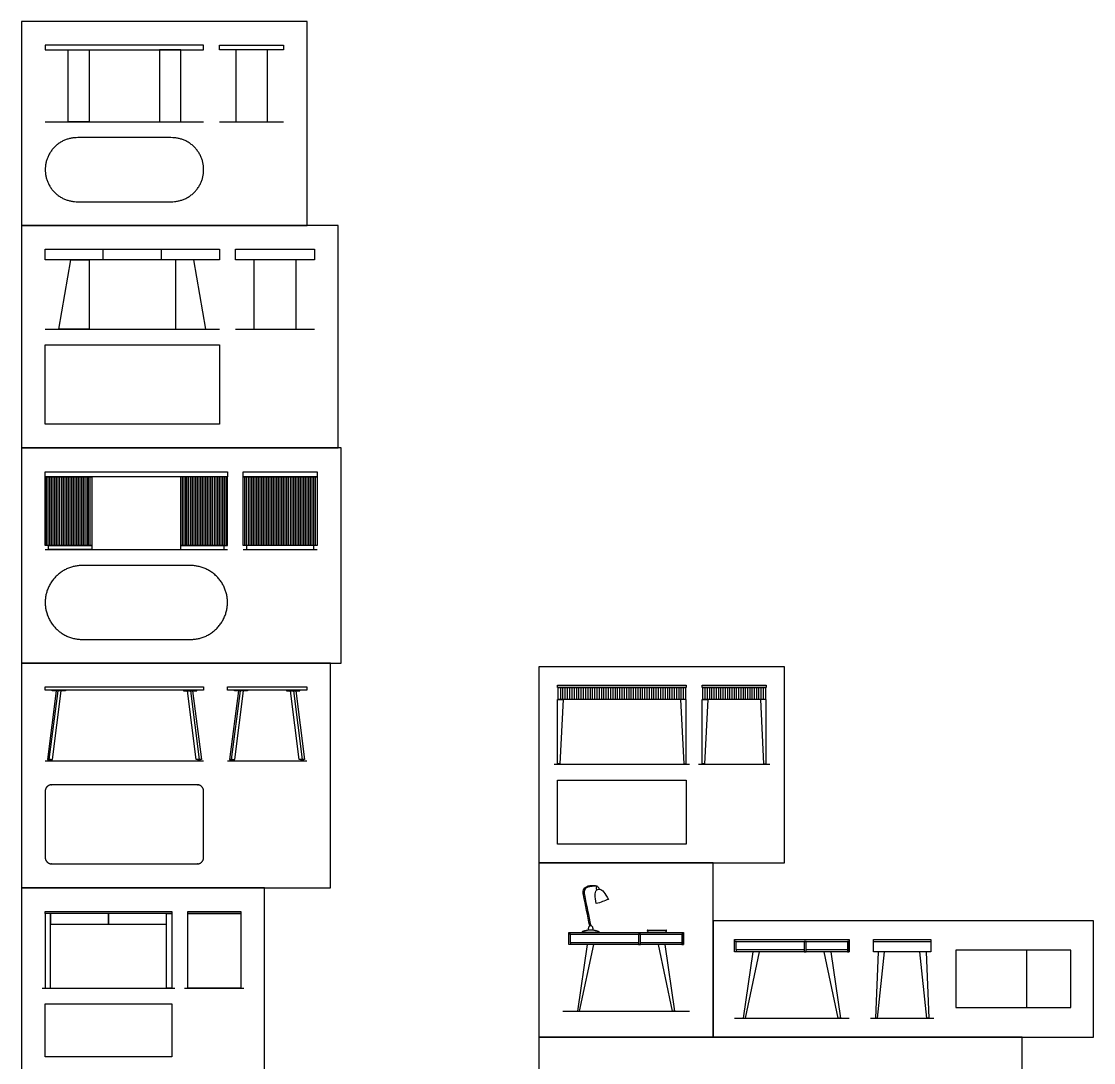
# Model space of a CAD drawing. Header units: millimetres. Extents: x 0.1 to 10.8, y -0.4 to 20.1.
# Drawn here: x 0.07 to 10.38, y 10.04 to 20.05 of the extents above; entities that cross this region are included whole.
import ezdxf

# ---------------------------------------------------------------- set-up
doc = ezdxf.new("R2010")
doc.units = ezdxf.units.MM
for name, color, linetype, true_color in [('2D$AG-DETAILS', 7, 'Continuous', 0x66ffff), ('2D$AG-DIAGRAM', 7, 'Continuous', 0xfecc66), ('2D$AG-FURNITURE', 7, 'Continuous', 0x66ccff), ('2D$X-VPRT', 6, 'Continuous', 0xff00ff), ('AG-DIAGRAM', 7, 'Continuous', 0xfecc66), ('AG-FURNITURE', 7, 'Continuous', 0x66ccff), ('X-VPRT', 6, 'Continuous', 0xff00ff)]:
    doc.layers.add(name, color=color, linetype=linetype, true_color=true_color)

msp = doc.modelspace()

# ---------------------------------------------------------------- linework, layer by layer
at = {"layer": '2D$AG-DETAILS'}
for points in [[(0.313, 15.014), (0.313, 15.674)], [(0.329, 15.014), (0.329, 15.674)], [(0.345, 15.014), (0.345, 15.674)], [(0.361, 15.014), (0.361, 15.674)], [(0.378, 15.014), (0.378, 15.674)], [(0.41, 15.014), (0.41, 15.674)], [(0.426, 15.014), (0.426, 15.674)], [(0.442, 15.014), (0.442, 15.674)], [(0.459, 15.014), (0.459, 15.674)], [(0.475, 15.014), (0.475, 15.674)], [(0.491, 15.014), (0.491, 15.674)], [(0.507, 15.014), (0.507, 15.674)], [(0.523, 15.014), (0.523, 15.674)], [(0.54, 15.014), (0.54, 15.674)], [(0.556, 15.014), (0.556, 15.674)], [(0.572, 15.014), (0.572, 15.674)], [(0.588, 15.014), (0.588, 15.674)], [(0.604, 15.014), (0.604, 15.674)], [(0.621, 15.014), (0.621, 15.674)], [(0.637, 15.014), (0.637, 15.674)], [(0.653, 15.014), (0.653, 15.674)], [(0.669, 15.014), (0.669, 15.674)], [(0.685, 15.014), (0.685, 15.674)], [(0.702, 15.014), (0.702, 15.674)], [(0.718, 15.014), (0.718, 15.674)], [(1.635, 15.014), (1.635, 15.674)], [(1.651, 15.014), (1.651, 15.674)], [(1.667, 15.014), (1.667, 15.674)], [(1.683, 15.014), (1.683, 15.674)], [(1.7, 15.014), (1.7, 15.674)], [(1.716, 15.014), (1.716, 15.674)], [(1.732, 15.014), (1.732, 15.674)], [(1.748, 15.014), (1.748, 15.674)], [(1.764, 15.014), (1.764, 15.674)], [(1.781, 15.014), (1.781, 15.674)], [(1.797, 15.014), (1.797, 15.674)], [(1.813, 15.014), (1.813, 15.674)], [(1.829, 15.014), (1.829, 15.674)], [(1.845, 15.014), (1.845, 15.674)], [(1.862, 15.014), (1.862, 15.674)], [(1.878, 15.014), (1.878, 15.674)], [(1.894, 15.014), (1.894, 15.674)], [(1.91, 15.014), (1.91, 15.674)], [(1.927, 15.014), (1.927, 15.674)], [(1.943, 15.014), (1.943, 15.674)], [(1.975, 15.014), (1.975, 15.674)], [(1.991, 15.014), (1.991, 15.674)], [(2.008, 15.014), (2.008, 15.674)], [(2.024, 15.014), (2.024, 15.674)], [(2.04, 15.014), (2.04, 15.674)], [(2.221, 15.014), (2.221, 15.674)], [(2.237, 15.014), (2.237, 15.674)], [(2.254, 15.014), (2.254, 15.674)], [(2.27, 15.014), (2.27, 15.674)], [(2.286, 15.014), (2.286, 15.674)], [(2.302, 15.014), (2.302, 15.674)], [(2.318, 15.014), (2.318, 15.674)], [(2.334, 15.014), (2.334, 15.674)], [(2.351, 15.014), (2.351, 15.674)], [(2.367, 15.014), (2.367, 15.674)], [(2.383, 15.014), (2.383, 15.674)], [(2.399, 15.014), (2.399, 15.674)], [(2.415, 15.014), (2.415, 15.674)], [(2.431, 15.014), (2.431, 15.674)], [(2.447, 15.014), (2.447, 15.674)], [(2.464, 15.014), (2.464, 15.674)], [(2.48, 15.014), (2.48, 15.674)], [(2.496, 15.014), (2.496, 15.674)], [(2.512, 15.014), (2.512, 15.674)], [(2.528, 15.014), (2.528, 15.674)], [(2.544, 15.014), (2.544, 15.674)], [(2.561, 15.014), (2.561, 15.674)], [(2.577, 15.014), (2.577, 15.674)], [(2.593, 15.014), (2.593, 15.674)], [(2.609, 15.014), (2.609, 15.674)], [(2.625, 15.014), (2.625, 15.674)], [(2.641, 15.014), (2.641, 15.674)], [(2.658, 15.014), (2.658, 15.674)], [(2.674, 15.014), (2.674, 15.674)], [(2.69, 15.014), (2.69, 15.674)], [(2.706, 15.014), (2.706, 15.674)], [(2.722, 15.014), (2.722, 15.674)], [(2.738, 15.014), (2.738, 15.674)], [(2.755, 15.014), (2.755, 15.674)], [(2.771, 15.014), (2.771, 15.674)], [(2.787, 15.014), (2.787, 15.674)], [(2.803, 15.014), (2.803, 15.674)], [(2.819, 15.014), (2.819, 15.674)], [(2.835, 15.014), (2.835, 15.674)], [(2.852, 15.014), (2.852, 15.674)], [(2.868, 15.014), (2.868, 15.674)], [(2.884, 15.014), (2.884, 15.674)], [(2.9, 15.014), (2.9, 15.674)], [(5.255, 13.647), (5.255, 13.533)], [(5.277, 13.647), (5.277, 13.533)], [(5.299, 13.647), (5.299, 13.533)], [(5.321, 13.647), (5.321, 13.533)], [(5.343, 13.647), (5.343, 13.533)], [(5.365, 13.647), (5.365, 13.533)], [(5.387, 13.647), (5.387, 13.533)], [(5.409, 13.647), (5.409, 13.533)], [(5.43, 13.647), (5.43, 13.533)], [(5.452, 13.647), (5.452, 13.533)], [(5.474, 13.647), (5.474, 13.533)], [(5.496, 13.647), (5.496, 13.533)], [(5.518, 13.647), (5.518, 13.533)], [(5.54, 13.647), (5.54, 13.533)], [(5.562, 13.647), (5.562, 13.533)], [(5.584, 13.647), (5.584, 13.533)], [(5.605, 13.647), (5.605, 13.533)], [(5.627, 13.647), (5.627, 13.533)], [(5.649, 13.647), (5.649, 13.533)], [(5.671, 13.647), (5.671, 13.533)], [(5.693, 13.647), (5.693, 13.533)], [(5.715, 13.647), (5.715, 13.533)], [(5.737, 13.647), (5.737, 13.533)], [(5.759, 13.647), (5.759, 13.533)], [(5.781, 13.647), (5.781, 13.533)], [(5.802, 13.647), (5.802, 13.533)], [(5.824, 13.647), (5.824, 13.533)], [(5.846, 13.647), (5.846, 13.533)], [(5.868, 13.647), (5.868, 13.533)], [(5.89, 13.647), (5.89, 13.533)], [(5.912, 13.647), (5.912, 13.533)], [(5.934, 13.647), (5.934, 13.533)], [(5.956, 13.647), (5.956, 13.533)], [(5.977, 13.647), (5.977, 13.533)], [(5.999, 13.647), (5.999, 13.533)], [(6.021, 13.647), (6.021, 13.533)], [(6.043, 13.647), (6.043, 13.533)], [(6.065, 13.647), (6.065, 13.533)], [(6.087, 13.647), (6.087, 13.533)], [(6.109, 13.647), (6.109, 13.533)], [(6.131, 13.647), (6.131, 13.533)], [(6.152, 13.647), (6.152, 13.533)], [(6.174, 13.647), (6.174, 13.533)], [(6.196, 13.647), (6.196, 13.533)], [(6.218, 13.647), (6.218, 13.533)], [(6.24, 13.647), (6.24, 13.533)], [(6.262, 13.647), (6.262, 13.533)], [(6.284, 13.647), (6.284, 13.533)], [(6.306, 13.647), (6.306, 13.533)], [(6.327, 13.647), (6.327, 13.533)], [(6.349, 13.647), (6.349, 13.533)], [(6.371, 13.647), (6.371, 13.533)], [(6.393, 13.647), (6.393, 13.533)], [(6.415, 13.647), (6.415, 13.533)], [(6.437, 13.647), (6.437, 13.533)], [(6.646, 13.647), (6.646, 13.533)], [(6.667, 13.647), (6.667, 13.533)], [(6.689, 13.647), (6.689, 13.533)], [(6.71, 13.647), (6.71, 13.533)], [(6.732, 13.647), (6.732, 13.533)], [(6.753, 13.647), (6.753, 13.533)], [(6.775, 13.647), (6.775, 13.533)], [(6.796, 13.647), (6.796, 13.533)], [(6.818, 13.647), (6.818, 13.533)], [(6.84, 13.647), (6.84, 13.533)], [(6.861, 13.647), (6.861, 13.533)], [(6.883, 13.647), (6.883, 13.533)], [(6.904, 13.647), (6.904, 13.533)], [(6.926, 13.647), (6.926, 13.533)], [(6.947, 13.647), (6.947, 13.533)], [(6.969, 13.647), (6.969, 13.533)], [(6.99, 13.647), (6.99, 13.533)], [(7.012, 13.647), (7.012, 13.533)], [(7.033, 13.647), (7.033, 13.533)], [(7.055, 13.647), (7.055, 13.533)], [(7.076, 13.647), (7.076, 13.533)], [(7.098, 13.647), (7.098, 13.533)], [(7.119, 13.647), (7.119, 13.533)], [(7.141, 13.647), (7.141, 13.533)], [(7.162, 13.647), (7.162, 13.533)], [(7.184, 13.647), (7.184, 13.533)], [(7.206, 13.647), (7.206, 13.533)]]:
    msp.add_lwpolyline(points, dxfattribs=at)
at = {"layer": '2D$AG-DIAGRAM'}
for points in [[(0.3, 19.087), (1.824, 19.087)], [(1.976, 19.087), (2.592, 19.087)], [(0.3, 17.094), (1.976, 17.094)], [(2.129, 17.094), (2.891, 17.094)], [(0.3, 14.973), (2.053, 14.973)], [(2.205, 14.973), (2.916, 14.973)], [(0.3, 12.941), (1.824, 12.941)], [(2.053, 12.941), (2.815, 12.941)], [(5.195, 12.908), (6.497, 12.908)], [(6.583, 12.908), (7.268, 12.908)], [(0.271, 10.756), (1.548, 10.756)], [(1.639, 10.756), (2.212, 10.756)]]:
    msp.add_lwpolyline(points, dxfattribs=at)
at = {"layer": '2D$AG-FURNITURE'}
for points in [[(0.3, 19.824), (0.3, 19.78), (1.824, 19.78), (1.824, 19.824)], [(1.976, 19.824), (2.592, 19.824), (2.592, 19.78), (1.976, 19.78)], [(0.724, 19.78), (0.724, 19.087), (0.521, 19.087), (0.521, 19.78)], [(1.4, 19.78), (1.4, 19.087), (1.603, 19.087), (1.603, 19.78)], [(2.437, 19.78), (2.132, 19.78), (2.132, 19.087), (2.437, 19.087)], [(0.3, 17.862), (1.976, 17.862), (1.976, 17.76), (0.3, 17.76)], [(2.129, 17.862), (2.891, 17.862), (2.891, 17.76), (2.129, 17.76)], [(0.724, 17.76), (0.724, 17.094), (0.432, 17.094), (0.547, 17.76)], [(1.552, 17.76), (1.552, 17.094), (1.844, 17.094), (1.729, 17.76)], [(2.713, 17.76), (2.307, 17.76), (2.307, 17.094), (2.713, 17.094)], [(0.3, 16.941), (1.976, 16.941), (1.976, 16.179), (0.3, 16.179)], [(0.3, 15.722), (2.053, 15.722), (2.053, 15.674), (0.3, 15.674)], [(0.3, 15.674), (0.75, 15.674), (0.75, 15.014), (0.3, 15.014)], [(2.053, 15.674), (1.602, 15.674), (1.602, 15.014), (2.053, 15.014)], [(2.205, 15.722), (2.916, 15.722), (2.916, 15.674), (2.205, 15.674)], [(2.205, 15.674), (2.916, 15.674), (2.916, 15.014), (2.205, 15.014)], [(0.75, 15.014), (0.75, 14.973), (0.331, 14.973), (0.331, 15.014)], [(1.602, 15.014), (1.602, 14.973), (2.022, 14.973), (2.022, 15.014)], [(2.236, 15.014), (2.236, 14.973), (2.885, 14.973), (2.885, 15.014)], [(0.3, 13.652), (1.824, 13.652), (1.824, 13.62), (0.3, 13.62)], [(0.367, 13.62), (0.494, 13.62), (0.494, 13.614), (0.367, 13.614)], [(1.757, 13.62), (1.63, 13.62), (1.63, 13.614), (1.757, 13.614)], [(2.053, 13.652), (2.815, 13.652), (2.815, 13.62), (2.053, 13.62)], [(2.12, 13.62), (2.247, 13.62), (2.247, 13.614), (2.12, 13.614)], [(2.748, 13.62), (2.621, 13.62), (2.621, 13.614), (2.748, 13.614)], [(5.227, 13.67), (6.465, 13.67), (6.465, 13.647), (5.227, 13.647)], [(6.459, 13.647), (6.459, 13.533), (5.234, 13.533), (5.234, 13.647)], [(6.618, 13.67), (7.234, 13.67), (7.234, 13.647), (6.618, 13.647)], [(7.227, 13.647), (7.227, 13.533), (6.624, 13.533), (6.624, 13.647)], [(5.281, 13.533), (5.25, 12.914), (5.227, 12.914), (5.227, 13.533)], [(6.411, 13.533), (6.442, 12.914), (6.465, 12.914), (6.465, 13.533)], [(6.672, 13.533), (6.641, 12.914), (6.618, 12.914), (6.618, 13.533)], [(7.18, 13.533), (7.21, 12.914), (7.234, 12.914), (7.234, 13.533)], [(0.338, 12.949), (0.351, 12.949), (0.351, 12.953), (0.338, 12.953)], [(1.786, 12.949), (1.773, 12.949), (1.773, 12.953), (1.786, 12.953)], [(2.091, 12.949), (2.103, 12.949), (2.103, 12.953), (2.091, 12.953)], [(2.777, 12.949), (2.764, 12.949), (2.764, 12.953), (2.777, 12.953)], [(5.248, 12.914), (5.229, 12.914), (5.23, 12.908), (5.247, 12.908)], [(6.444, 12.914), (6.463, 12.914), (6.462, 12.908), (6.445, 12.908)], [(6.639, 12.914), (6.62, 12.914), (6.621, 12.908), (6.638, 12.908)], [(7.212, 12.914), (7.231, 12.914), (7.23, 12.908), (7.214, 12.908)], [(5.227, 12.755), (6.465, 12.755), (6.465, 12.139), (5.227, 12.139)], [(0.3, 11.493), (1.519, 11.493), (1.519, 11.474), (0.3, 11.474)], [(0.3, 11.474), (0.3, 10.756), (0.351, 10.756), (0.351, 11.474)], [(0.351, 11.474), (0.351, 11.372), (0.91, 11.372), (0.91, 11.474)], [(0.91, 11.474), (0.91, 11.372), (1.468, 11.372), (1.468, 11.474)], [(1.519, 11.474), (1.519, 10.756), (1.468, 10.756), (1.468, 11.474)], [(1.672, 11.493), (2.18, 11.493), (2.18, 11.474), (1.672, 11.474)], [(1.672, 10.756), (1.672, 11.474), (2.18, 11.474), (2.18, 10.756)], [(0.3, 10.604), (1.519, 10.604), (1.519, 10.096), (0.3, 10.096)]]:
    msp.add_lwpolyline(points, close=True, dxfattribs=at)
for points in [[(0.859, 17.76), (0.859, 17.862)], [(1.418, 17.76), (1.418, 17.862)], [(0.394, 15.014), (0.394, 15.674)], [(0.734, 15.014), (0.734, 15.674)], [(1.619, 15.014), (1.619, 15.674)], [(1.959, 15.014), (1.959, 15.674)], [(0.406, 13.614), (0.321, 12.953), (0.371, 12.953), (0.455, 13.614)], [(0.339, 12.953), (0.424, 13.614)], [(1.718, 13.614), (1.803, 12.953), (1.753, 12.953), (1.669, 13.614)], [(1.785, 12.953), (1.7, 13.614)], [(2.159, 13.614), (2.074, 12.953), (2.123, 12.953), (2.208, 13.614)], [(2.092, 12.953), (2.177, 13.614)], [(2.709, 13.614), (2.793, 12.953), (2.744, 12.953), (2.659, 13.614)], [(2.775, 12.953), (2.691, 13.614)]]:
    msp.add_lwpolyline(points, dxfattribs=at)
for points, weights, knots in [([(0.3, 18.627), (0.3, 18.935), (0.608, 18.935), (1.062, 18.935), (1.516, 18.935), (1.824, 18.935), (1.824, 18.627), (1.824, 18.319), (1.516, 18.319), (1.062, 18.319), (0.608, 18.319), (0.3, 18.319), (0.3, 18.627)], [1, 0.707106781187, 1, 1, 1, 0.707106781187, 1, 0.707106781187, 1, 1, 1, 0.707106781187, 1], [0, 0, 0, 1.587159, 1.587159, 4.566325, 4.566325, 6.153484, 6.153484, 7.740643, 7.740643, 10.71981, 10.71981, 12.306968, 12.306968, 12.306968]), ([(0.3, 14.465), (0.3, 14.82), (0.656, 14.82), (1.176, 14.82), (1.697, 14.82), (2.053, 14.82), (2.053, 14.465), (2.053, 14.109), (1.697, 14.109), (1.176, 14.109), (0.656, 14.109), (0.3, 14.109), (0.3, 14.465)], [1, 0.707106781187, 1, 1, 1, 0.707106781187, 1, 0.707106781187, 1, 1, 1, 0.707106781187, 1], [0, 0, 0, 1.832596, 1.832596, 5.249262, 5.249262, 7.081858, 7.081858, 8.914454, 8.914454, 12.33112, 12.33112, 14.163716, 14.163716, 14.163716]), ([(0.332, 12.945), (0.332, 12.941), (0.336, 12.941), (0.344, 12.941), (0.353, 12.941), (0.357, 12.941), (0.357, 12.945), (0.357, 12.949), (0.353, 12.949), (0.344, 12.949), (0.336, 12.949), (0.332, 12.949), (0.332, 12.945)], [1, 0.707106781187, 1, 1, 1, 0.707106781187, 1, 0.707106781187, 1, 1, 1, 0.707106781187, 1], [0, 0, 0, 0.0212593, 0.0212593, 0.0762746, 0.0762746, 0.0975339, 0.0975339, 0.1187932, 0.1187932, 0.1738085, 0.1738085, 0.1950678, 0.1950678, 0.1950678]), ([(1.792, 12.945), (1.792, 12.941), (1.788, 12.941), (1.78, 12.941), (1.771, 12.941), (1.767, 12.941), (1.767, 12.945), (1.767, 12.949), (1.771, 12.949), (1.78, 12.949), (1.788, 12.949), (1.792, 12.949), (1.792, 12.945)], [1, 0.707106781187, 1, 1, 1, 0.707106781187, 1, 0.707106781187, 1, 1, 1, 0.707106781187, 1], [0, 0, 0, 0.0212593, 0.0212593, 0.0762746, 0.0762746, 0.0975339, 0.0975339, 0.1187932, 0.1187932, 0.1738085, 0.1738085, 0.1950678, 0.1950678, 0.1950678]), ([(2.084, 12.945), (2.084, 12.941), (2.089, 12.941), (2.097, 12.941), (2.105, 12.941), (2.109, 12.941), (2.109, 12.945), (2.109, 12.949), (2.105, 12.949), (2.097, 12.949), (2.089, 12.949), (2.084, 12.949), (2.084, 12.945)], [1, 0.707106781187, 1, 1, 1, 0.707106781187, 1, 0.707106781187, 1, 1, 1, 0.707106781187, 1], [0, 0, 0, 0.0212593, 0.0212593, 0.0762746, 0.0762746, 0.0975339, 0.0975339, 0.1187932, 0.1187932, 0.1738085, 0.1738085, 0.1950678, 0.1950678, 0.1950678]), ([(2.783, 12.945), (2.783, 12.941), (2.779, 12.941), (2.77, 12.941), (2.762, 12.941), (2.758, 12.941), (2.758, 12.945), (2.758, 12.949), (2.762, 12.949), (2.77, 12.949), (2.779, 12.949), (2.783, 12.949), (2.783, 12.945)], [1, 0.707106781187, 1, 1, 1, 0.707106781187, 1, 0.707106781187, 1, 1, 1, 0.707106781187, 1], [0, 0, 0, 0.0212593, 0.0212593, 0.0762746, 0.0762746, 0.0975339, 0.0975339, 0.1187932, 0.1187932, 0.1738085, 0.1738085, 0.1950678, 0.1950678, 0.1950678]), ([(0.3, 12.649), (0.3, 12.712), (0.364, 12.712), (1.062, 12.712), (1.761, 12.712), (1.824, 12.712), (1.824, 12.649), (1.824, 12.331), (1.824, 12.014), (1.824, 11.95), (1.761, 11.95), (1.062, 11.95), (0.364, 11.95), (0.3, 11.95), (0.3, 12.014), (0.3, 12.331), (0.3, 12.649)], [1, 0.707106781187, 1, 1, 1, 0.707106781187, 1, 1, 1, 0.707106781186, 1, 1, 1, 0.707106781187, 1, 1, 1], [0, 0, 0, 0.327249, 0.327249, 3.993916, 3.993916, 4.321165, 4.321165, 5.987832, 5.987832, 6.315081, 6.315081, 9.981748, 9.981748, 10.308997, 10.308997, 11.975664, 11.975664, 11.975664])]:
    msp.add_rational_spline(points, weights, degree=2, knots=knots, dxfattribs=at)
at = {"layer": '2D$X-VPRT'}
for points in [[(0.071, 18.091), (2.821, 18.091), (2.821, 20.053), (0.071, 20.053)], [(0.071, 15.951), (3.119, 15.951), (3.119, 18.091), (0.071, 18.091)], [(0.071, 13.88), (3.145, 13.88), (3.145, 15.951), (0.071, 15.951)], [(0.071, 11.721), (3.043, 11.721), (3.043, 13.88), (0.071, 13.88)], [(5.049, 11.961), (7.411, 11.961), (7.411, 13.847), (5.049, 13.847)], [(0.071, 9.867), (2.408, 9.867), (2.408, 11.721), (0.071, 11.721)], [(5.049, 7.364), (9.697, 7.364), (9.697, 10.285), (5.049, 10.285)]]:
    msp.add_lwpolyline(points, close=True, dxfattribs=at)
at = {"layer": 'AG-DIAGRAM'}
for points in [[(9.741, 10.568), (9.741, 11.12)], [(5.278, 10.535), (6.497, 10.535)], [(6.929, 10.466), (8.034, 10.466)], [(8.237, 10.466), (8.847, 10.466)]]:
    msp.add_lwpolyline(points, dxfattribs=at)
at = {"layer": 'AG-FURNITURE'}
for p, q in [((5.352, 11.274), (5.335, 11.274)), ((6.422, 11.274), (6.44, 11.274)), ((5.352, 11.192), (5.352, 11.175)), ((6.422, 11.192), (6.422, 11.175)), ((6.946, 11.204), (6.929, 11.204)), ((8.016, 11.204), (8.034, 11.204)), ((6.946, 11.123), (6.946, 11.106)), ((8.016, 11.123), (8.016, 11.106))]:
    msp.add_line(p, q, dxfattribs=at)
for points in [[(5.602, 11.735), (5.604, 11.729)], [(5.61, 11.731), (5.608, 11.735)], [(6.007, 11.192), (5.352, 11.192), (5.352, 11.274), (6.422, 11.274), (6.422, 11.192), (6.025, 11.192)], [(5.625, 11.3), (5.625, 11.291), (5.467, 11.291), (5.467, 11.3)], [(5.513, 11.175), (5.42, 10.535), (5.44, 10.535), (5.576, 11.175)], [(6.261, 11.175), (6.354, 10.535), (6.335, 10.535), (6.199, 11.175)], [(7.601, 11.123), (6.946, 11.123), (6.946, 11.204), (8.016, 11.204), (8.016, 11.123), (7.619, 11.123)], [(8.266, 11.204), (8.818, 11.204)], [(7.107, 11.106), (7.014, 10.466), (7.034, 10.466), (7.17, 11.106)], [(7.855, 11.106), (7.948, 10.466), (7.928, 10.466), (7.793, 11.106)], [(8.31, 11.106), (8.285, 10.466), (8.305, 10.466), (8.372, 11.106)], [(8.774, 11.106), (8.799, 10.466), (8.779, 10.466), (8.711, 11.106)]]:
    msp.add_lwpolyline(points, dxfattribs=at)
for points in [[(5.335, 11.291), (6.44, 11.291), (6.44, 11.175), (5.335, 11.175)], [(6.007, 11.175), (6.025, 11.175), (6.025, 11.274), (6.007, 11.274)], [(6.422, 11.175), (6.44, 11.175), (6.44, 11.274), (6.422, 11.274)], [(6.929, 11.222), (8.034, 11.222), (8.034, 11.106), (6.929, 11.106)], [(7.601, 11.106), (7.619, 11.106), (7.619, 11.204), (7.601, 11.204)], [(8.016, 11.106), (8.034, 11.106), (8.034, 11.204), (8.016, 11.204)], [(8.818, 11.106), (8.266, 11.106), (8.266, 11.222), (8.818, 11.222)], [(10.165, 11.12), (9.06, 11.12), (9.06, 10.568), (10.165, 10.568)]]:
    msp.add_lwpolyline(points, close=True, dxfattribs=at)
for centre, radius, start, end in [((5.546, 11.333), 0.022, 90, 180), ((5.546, 11.333), 0.022, 0, 90), ((6.095, 11.31), 0.00374, 90, 215.0495), ((6.106, 11.295), 0.00374, 215.0495, 270), ((6.262, 11.295), 0.00374, 270, 324.9505), ((6.273, 11.31), 0.00374, 324.9505, 90)]:
    msp.add_arc(centre, radius, start, end, dxfattribs=at)
for points, knots in [([(5.537, 11.354), (5.517, 11.453), (5.497, 11.552), (5.477, 11.652), (5.474, 11.663), (5.472, 11.684), (5.482, 11.711), (5.498, 11.727), (5.515, 11.735), (5.532, 11.741), (5.551, 11.744), (5.576, 11.744), (5.595, 11.744), (5.61, 11.735), (5.595, 11.735), (5.576, 11.735), (5.552, 11.734), (5.534, 11.732), (5.519, 11.727), (5.504, 11.719), (5.49, 11.706), (5.484, 11.688), (5.483, 11.67), (5.485, 11.659), (5.486, 11.654), (5.506, 11.554), (5.527, 11.455), (5.547, 11.355)], [0.020482, 0.020482, 0.020482, 0.020482, 0.953449, 0.953449, 0.953449, 1.069484, 1.155639, 1.227435, 1.289346, 1.342327, 1.399899, 1.477394, 1.622554, 1.622554, 1.622554, 1.735814, 1.811134, 1.863799, 1.911786, 1.966933, 2.027085, 2.099679, 2.146605, 2.204544, 2.204544, 2.204544, 3.138515, 3.138515, 3.138515, 3.138515]), ([(5.66, 11.588), (5.641, 11.58), (5.623, 11.573), (5.598, 11.57), (5.587, 11.634), (5.588, 11.676), (5.6, 11.695), (5.603, 11.7), (5.61, 11.703), (5.616, 11.705)], [0.7673838, 0.7673838, 0.7673838, 0.7673838, 0.9909793, 0.9909793, 0.9909793, 1.5347676, 1.5347676, 1.5347676, 1.6008418, 1.6008418, 1.6008418, 1.6008418]), ([(5.616, 11.705), (5.622, 11.707), (5.629, 11.71), (5.635, 11.708), (5.657, 11.702), (5.684, 11.671), (5.717, 11.609), (5.698, 11.602), (5.679, 11.595), (5.66, 11.588)], [-0.0660742, -0.0660742, -0.0660742, -0.0660742, 0, 0, 0, 0.5694402, 0.5694402, 0.5694402, 0.7673838, 0.7673838, 0.7673838, 0.7673838])]:
    msp.add_open_spline(points, degree=3, knots=knots, dxfattribs=at)
for points, degree in [([(5.607, 11.73), (5.6, 11.727), (5.595, 11.72), (5.603, 11.699)], 3), ([(5.63, 11.709), (5.622, 11.73), (5.613, 11.732), (5.607, 11.73)], 3), ([(5.467, 11.3), (5.546, 11.333), (5.625, 11.3)], 2), ([(5.524, 11.316), (5.524, 11.324), (5.524, 11.333)], 2), ([(5.568, 11.333), (5.568, 11.324), (5.568, 11.316)], 2), ([(6.103, 11.293), (6.098, 11.3), (6.092, 11.308)], 2), ([(6.095, 11.314), (6.184, 11.314), (6.273, 11.314)], 2), ([(6.262, 11.291), (6.184, 11.291), (6.106, 11.291)], 2), ([(6.276, 11.308), (6.271, 11.3), (6.265, 11.293)], 2)]:
    msp.add_open_spline(points, degree=degree, dxfattribs=at)
at = {"layer": 'X-VPRT'}
for points in [[(5.049, 11.961), (5.049, 10.285), (6.726, 10.285), (6.726, 11.961)], [(6.726, 11.403), (6.726, 10.285), (10.383, 10.285), (10.383, 11.403)]]:
    msp.add_lwpolyline(points, close=True, dxfattribs=at)

doc.saveas('drawing.dxf')
